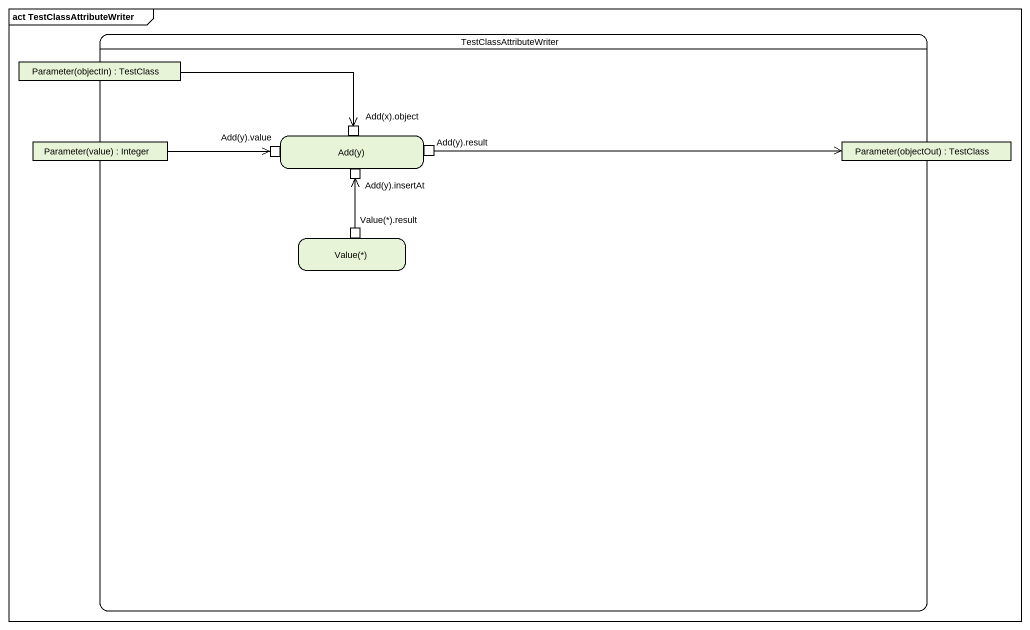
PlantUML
@startuml
mainframe act TestClassAttributeWriter
hide empty description
state TestClassAttributeWriter {
  state "Parameter(objectIn) : TestClass" as Parameter_objectIn <<object>>
  state "Parameter(value) : Integer" as Parameter_value <<object>>
  state "Add(y)" as Add_y {
    state "Add(x).object" as Add_x_object <<inputPin>>
    state "Add(y).value" as Add_y_value <<inputPin>>
    state "Add(y).result" as Add_y_result <<outputPin>>
    state "Add(y).insertAt" as Add_y_insertAt <<inputPin>>
  }
  state "Parameter(objectOut) : TestClass" as Parameter_objectOut <<object>>
  state "Value(*)" as Value {
    state "Value(*).result" as Value_result <<outputPin>>
  }
}
Parameter_objectIn -right-> Add_x_object
Parameter_value -right-> Add_y_value
Add_y_result -right-> Parameter_objectOut
Value_result -up-> Add_y_insertAt
@enduml
